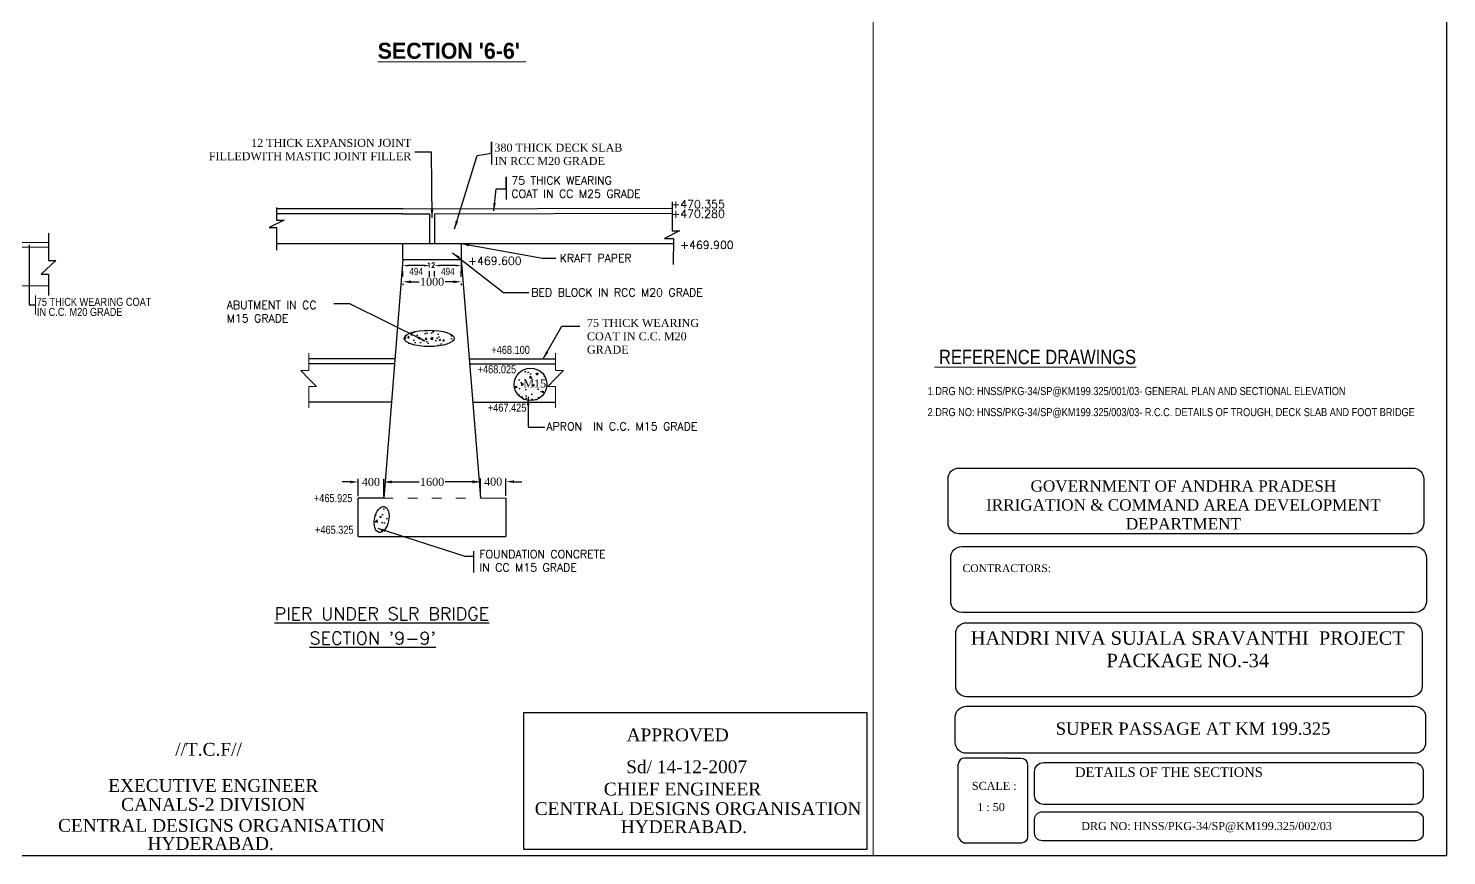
# Model space of a CAD drawing. Header units: millimetres. Extents: x 80 to 6605, y 46 to 2491.
# Drawn here: x 5997.8 to 6440.8, y 95.7 to 354 of the extents above; entities that cross this region are included whole.
import ezdxf
from ezdxf.enums import TextEntityAlignment as Align

# ---------------------------------------------------------------- set-up
doc = ezdxf.new("R2010")
doc.units = ezdxf.units.MM
doc.linetypes.add('ACAD_ISO03W100', pattern=[30, 12, -18])
for name, color, linetype in [('MAIN', 7, 'Continuous'), ('SHEET', 3, 'Continuous'), ('TEXT_GENERAL', 4, 'Continuous')]:
    doc.layers.add(name, color=color, linetype=linetype)
doc.styles.add('ARIAL NARROW', font='ARIALN.TTF')
doc.styles.add('CITYBLUEPR', font='cityb___.ttf')
doc.styles.add('ROMANS', font='romans.shx', dxfattribs={"height": 2.5})
doc.styles.add('ROMANT', font='romant')
doc.styles.get("Standard").update_dxf_attribs({"font": 'times.ttf', "height": 2.5})
doc.styles.add('TIMES NEW ROMAN', font='times.ttf')
doc.styles.add('TNR_2.5', font='times.ttf', dxfattribs={"height": 2.5})
doc.dimstyles.new('ISO-25', dxfattribs={"dimtxt": 2.5, "dimasz": 2.5, "dimexe": 1.25, "dimexo": 0.625, "dimtad": 1, "dimlfac": 25, "dimtxsty": 'Standard', "dimcen": 2.5, "dimadec": 0, "dimazin": 0, "dimtfac": 1, "dimtmove": 0, "dimatfit": 3, "dimfxl": 1, "dimarcsym": 0})
doc.dimstyles.new('STANDARD$0', dxfattribs={"dimscale": 88.888889, "dimtxt": 0.02, "dimasz": 0.02, "dimexe": 0.1, "dimexo": 0.1, "dimgap": 0.09, "dimtad": 2, "dimtih": 1, "dimtoh": 1, "dimdec": 0, "dimzin": 1, "dimdsep": 46, "dimtxsty": 'Standard', "dimcen": 0.09, "dimadec": 0, "dimazin": 0, "dimtfac": 1, "dimtdec": 4, "dimtofl": 0, "dimtmove": 0, "dimatfit": 3, "dimfxl": 1, "dimtolj": 1, "dimtzin": 1, "dimarcsym": 0})
doc.dimstyles.new('STANDARD$7', dxfattribs={"dimtxt": 2, "dimasz": 2, "dimexe": 1.25, "dimexo": 0.625, "dimtad": 1, "dimdec": 0, "dimlfac": 0.5, "dimdsep": 46, "dimtxsty": 'Standard', "dimcen": 2.5, "dimadec": 0, "dimazin": 0, "dimtfac": 1, "dimtdec": 0, "dimtmove": 0, "dimatfit": 3, "dimfxl": 1, "dimtolj": 1, "dimtzin": 0, "dimarcsym": 0})
doc.dimstyles.new('STYLE_ESH', dxfattribs={"dimtxt": 2.5, "dimasz": 2.5, "dimexe": 1, "dimexo": 0.625, "dimtad": 0, "dimtih": 1, "dimtoh": 1, "dimdec": 0, "dimlfac": 100, "dimzin": 9, "dimdsep": 46, "dimtxsty": 'TNR_2.5', "dimcen": 2.5, "dimadec": 0, "dimazin": 2, "dimtfac": 1, "dimtdec": 0, "dimtofl": 0, "dimtmove": 2, "dimatfit": 3, "dimfxl": 1, "dimarcsym": 0})

# ---------------------------------------------------------------- blocks, each defined once
blk = doc.blocks.new('*D136')
at = {"color": 0, "lineweight": -2, "transparency": 16777216}
for p, q in [((6108.87, 208.35), (6108.87, 213.34)), ((6139.02, 207.95), (6139.02, 213.34)), ((6111.37, 212.34), (6119.91, 212.34)), ((6136.52, 212.34), (6127.98, 212.34))]:
    blk.add_line(p, q, dxfattribs=at)
at = {"color": 0, "transparency": 16777216}
for points in [[(6111.37, 212.76), (6111.37, 211.93), (6108.87, 212.34)], [(6136.52, 212.76), (6136.52, 211.93), (6139.02, 212.34)]]:
    blk.add_solid(points, dxfattribs=at)
at = {"layer": 'Defpoints', "color": 0, "transparency": 16777216}
for p in [(6139.02, 212.34), (6108.87, 207.73), (6139.02, 207.33)]:
    blk.add_point(p, dxfattribs=at)
at = {"color": 0, "transparency": 16777216, "insert": (6123.95, 212.34), "char_height": 2.5, "attachment_point": 5, "style": 'TNR_2.5'}
blk.add_mtext('1600', dxfattribs=at)
blk = doc.blocks.new('*D135')
at = {"color": 0, "lineweight": -2, "transparency": 16777216}
for p, q in [((6100.83, 207.87), (6100.83, 213.33)), ((6108.83, 207.87), (6108.83, 213.33)), ((6098.33, 212.33), (6095.83, 212.33)), ((6111.33, 212.33), (6113.83, 212.33))]:
    blk.add_line(p, q, dxfattribs=at)
at = {"color": 0, "transparency": 16777216}
for points in [[(6098.33, 212.75), (6098.33, 211.92), (6100.83, 212.33)], [(6111.33, 212.75), (6111.33, 211.92), (6108.83, 212.33)]]:
    blk.add_solid(points, dxfattribs=at)
at = {"layer": 'Defpoints', "color": 0, "transparency": 16777216}
for p in [(6108.83, 212.33), (6100.83, 207.24), (6108.83, 207.24)]:
    blk.add_point(p, dxfattribs=at)
at = {"color": 0, "transparency": 16777216, "insert": (6104.83, 212.33), "char_height": 2.5, "attachment_point": 5, "style": 'TNR_2.5'}
blk.add_mtext('400', dxfattribs=at)
blk = doc.blocks.new('*D137')
at = {"color": 0, "lineweight": -2, "transparency": 16777216}
for p, q in [((6139.01, 208.58), (6139.01, 213.42)), ((6147.02, 207.95), (6147.02, 213.42)), ((6136.51, 212.42), (6134.01, 212.42)), ((6149.52, 212.42), (6152.02, 212.42))]:
    blk.add_line(p, q, dxfattribs=at)
at = {"color": 0, "transparency": 16777216}
for points in [[(6136.51, 212.84), (6136.51, 212.01), (6139.01, 212.42)], [(6149.52, 212.84), (6149.52, 212.01), (6147.02, 212.42)]]:
    blk.add_solid(points, dxfattribs=at)
at = {"layer": 'Defpoints', "color": 0, "transparency": 16777216}
for p in [(6147.02, 212.42), (6139.01, 207.96), (6147.02, 207.32)]:
    blk.add_point(p, dxfattribs=at)
at = {"color": 0, "transparency": 16777216, "insert": (6143.02, 212.42), "char_height": 2.5, "attachment_point": 5, "style": 'TNR_2.5'}
blk.add_mtext('400', dxfattribs=at)
blk = doc.blocks.new('*D134')
at = {"color": 0, "lineweight": -2, "transparency": 16777216}
for p, q in [((6117.33, 274.82), (6119.91, 274.82)), ((6130.55, 274.82), (6127.98, 274.82)), ((6114.83, 274.33), (6114.83, 273.82)), ((6133.05, 274.33), (6133.05, 273.82))]:
    blk.add_line(p, q, dxfattribs=at)
at = {"color": 0, "transparency": 16777216}
for points in [[(6117.33, 275.24), (6117.33, 274.4), (6114.83, 274.82)], [(6130.55, 275.24), (6130.55, 274.4), (6133.05, 274.82)]]:
    blk.add_solid(points, dxfattribs=at)
at = {"layer": 'Defpoints', "color": 0, "transparency": 16777216}
for p in [(6114.83, 274.96), (6114.83, 274.82), (6133.05, 274.96)]:
    blk.add_point(p, dxfattribs=at)
at = {"color": 0, "transparency": 16777216, "insert": (6123.94, 274.82), "char_height": 2.5, "attachment_point": 5, "style": 'TNR_2.5'}
blk.add_mtext('1000', dxfattribs=at)
blk = doc.blocks.new('*D132')
at = {"layer": 'Defpoints', "color": 0, "transparency": 16777216}
for p in [(6124.67, 280.9), (6124.67, 279.89), (6133.05, 280.8)]:
    blk.add_point(p, dxfattribs=at)
at = {"layer": 'TEXT_GENERAL', "color": 0, "lineweight": -2, "transparency": 16777216}
for p, q in [((6131.28, 279.89), (6126.44, 279.89)), ((6124.67, 276.46), (6124.67, 278.11)), ((6133.05, 276.36), (6133.05, 278.11))]:
    blk.add_line(p, q, dxfattribs=at)
at = {"layer": 'TEXT_GENERAL', "color": 0, "transparency": 16777216}
for points in [[(6126.44, 280.19), (6126.44, 279.59), (6124.67, 279.89)], [(6131.28, 280.19), (6131.28, 279.59), (6133.05, 279.89)]]:
    blk.add_solid(points, dxfattribs=at)
at = {"layer": 'TEXT_GENERAL', "color": 0, "lineweight": 9, "transparency": 16777216, "insert": (6128.86, 278.05), "char_height": 2.222, "attachment_point": 5, "style": 'ARIAL NARROW'}
blk.add_mtext('\\A1;494', dxfattribs=at)
blk = doc.blocks.new('*D133')
at = {"layer": 'Defpoints', "color": 0, "transparency": 16777216}
for p in [(6114.78, 280.9), (6114.78, 279.89), (6123.17, 280.8)]:
    blk.add_point(p, dxfattribs=at)
at = {"layer": 'TEXT_GENERAL', "color": 0, "lineweight": -2, "transparency": 16777216}
for p, q in [((6121.39, 279.89), (6116.56, 279.89)), ((6114.78, 276.46), (6114.78, 278.11)), ((6123.17, 276.36), (6123.17, 278.11))]:
    blk.add_line(p, q, dxfattribs=at)
at = {"layer": 'TEXT_GENERAL', "color": 0, "transparency": 16777216}
for points in [[(6116.56, 280.19), (6116.56, 279.59), (6114.78, 279.89)], [(6121.39, 280.19), (6121.39, 279.59), (6123.17, 279.89)]]:
    blk.add_solid(points, dxfattribs=at)
at = {"layer": 'TEXT_GENERAL', "color": 0, "lineweight": 9, "transparency": 16777216, "insert": (6118.97, 278.05), "char_height": 2.222, "attachment_point": 5, "style": 'ARIAL NARROW'}
blk.add_mtext('\\A1;494', dxfattribs=at)

msp = doc.modelspace()

# ---------------------------------------------------------------- hatches: boundary and pattern name
h = msp.add_hatch()
h.set_pattern_fill('AR-CONC', color=0, scale=0.03, style=0)
h.set_pattern_definition([(50, (0, 36.828), (5.46554, -0.4781726), [0.5715, -6.2865]), (355, (0, 36.828), (-1.057285, 5.7316993), [0.4572, -5.0292]), (100.451, (0.4555, 36.788), (4.408275, 5.2535006), [0.4857, -5.3427]), (46.1842, (0, 38.352), (8.132371, -1.26127), [0.85725, -9.42975]), (96.6356, (0.678, 38.247), (7.122127, 7.422767), [0.72855, -8.01405]), (351.184, (0, 38.352), (7.122138, 7.422754), [0.6858, -7.5438]), (21, (0.762, 37.971), (4.5484464, -3.0679656), [0.5715, -6.2865]), (326, (0.762, 37.971), (1.854061, 5.525639), [0.4572, -5.0292]), (71.4514, (1.141, 37.715), (6.4024947, 2.4576857), [0.4857, -5.3427]), (37.5, (0, 36.8278), (0.0926581, 2.53665117), [0, -4.96824, 0, -5.1054, 0, -5.04825]), (7.5, (0, 36.8278), (2.0045899, 3.0054172), [0, -2.91084, 0, -4.85394, 0, -1.92405]), (327.5, (-1.6993, 36.8278), (4.06771786, -0.1718623), [0, -1.905, 0, -5.9436, 0, -7.8867]), (317.5, (-2.4613, 36.8278), (4.4438754, 0.7627947), [0, -2.4765, 0, -3.94716, 0, -5.6007])])
edge = h.paths.add_edge_path()
edge.add_ellipse((6123.04156, 257.15174), major_axis=(7.80326, 0), ratio=0.327358015, start_angle=0, end_angle=360)
edge = h.paths.add_edge_path()
edge.add_ellipse((6108.17361, 200.61419), major_axis=(0.80612, 4.0334), ratio=0.537506819, start_angle=0, end_angle=360)
h = msp.add_hatch()
h.set_pattern_fill('AR-CONC', color=0, scale=0.03, style=0)
h.set_pattern_definition([(130, (6238.6464, 136.7616), (-5.46554, -0.47817), [0.5715, -6.2865]), (185, (6238.6464, 136.7616), (1.05728, 5.7317), [0.4572, -5.0292]), (79.549, (6238.191, 136.722), (-4.40828, 5.2535), [0.4857, -5.3427]), (133.816, (6238.6464, 138.2856), (-8.13237, -1.26127), [0.85725, -9.42975]), (83.3644, (6237.969, 138.1805), (-7.12213, 7.42277), [0.72855, -8.01405]), (188.816, (6238.646, 138.286), (-7.12214, 7.42275), [0.6858, -7.5438]), (159, (6237.8844, 137.9046), (-4.54845, -3.06797), [0.5715, -6.2865]), (214, (6237.8844, 137.9046), (-1.85406, 5.52564), [0.4572, -5.0292]), (108.5486, (6237.5054, 137.649), (-6.4025, 2.45769), [0.4857, -5.3427]), (142.5, (6238.6464, 136.7616), (-0.092658, 2.53665), [0, -4.96824, 0, -5.1054, 0, -5.04825]), (172.5, (6238.6464, 136.7616), (-2.00459, 3.005417), [0, -2.91084, 0, -4.85394, 0, -1.92405]), (212.5, (6240.3457, 136.7616), (-4.067718, -0.171862), [0, -1.905, 0, -5.9436, 0, -7.8867]), (222.5, (6241.1077, 136.7616), (-4.443875, 0.762795), [0, -2.4765, 0, -3.94716, 0, -5.6007])])
h.paths.add_polyline_path([(6150.50553, 245.67038, -0.346392158), (6156.50553, 247.56727), (6156.50553, 238.04885, -0.346392158), (6150.50553, 239.94574)])
h.paths.add_polyline_path([(6156.50553, 247.56727, -0.312101352), (6159.79684, 242.80806, -0.312101352), (6156.50553, 238.04885)])
h.paths.add_polyline_path([(6149.62375, 242.80806, -0.150541428), (6150.50553, 245.67038), (6150.50553, 239.94574, -0.150541428)])

# ---------------------------------------------------------------- linework, layer by layer
at = {"color": 0}
for p, q in [((6440.81445, 685.66503), (6440.81445, 95.66503)), ((6142.45966, 314.73697), (6142.45966, 318.51185)), ((6142.45966, 318.51185), (6142.53521, 311.41507)), ((6147.03497, 303.81231), (6147.03497, 307.58719)), ((6147.03497, 307.58719), (6147.11052, 300.49041)), ((6075.37339, 298.03918), (6075.37907, 294.12044)), ((6114.84911, 297.56078), (6075.37623, 297.56078)), ((6114.84911, 297.56078), (6198.89376, 297.81799)), ((6198.89086, 299.78103), (6198.89653, 290.69882)), ((6077.74251, 294.12044), (6073.04424, 291.75194)), ((6114.84911, 296.06078), (6075.37626, 296.05974)), ((6075.37907, 294.12044), (6077.74251, 294.12044)), ((6114.85285, 296.06079), (6123.18137, 296.08098)), ((6123.18137, 296.08098), (6123.18137, 286.73903)), ((6124.68138, 296.08462), (6124.66575, 286.73903)), ((6124.68138, 296.08462), (6198.89512, 296.26455)), ((6004.10514, 290.04773), (6004.10514, 281.46656)), ((6073.04424, 291.75194), (6075.37889, 291.7516)), ((6075.37889, 291.7516), (6075.37889, 284.65238)), ((6124.66575, 289.01382), (6124.66575, 286.73903)), ((6201.25997, 290.69882), (6196.56171, 288.33032)), ((6196.56171, 288.33032), (6199.29156, 288.33032)), ((6198.89653, 290.69882), (6201.25998, 290.69882)), ((6199.29156, 288.33032), (6199.27997, 280.21659)), ((6075.37889, 286.73903), (6123.16574, 286.73903)), ((6114.83348, 281.73903), (6114.83348, 286.73903)), ((6123.16574, 286.73903), (6199.27188, 286.73903)), ((6124.66575, 286.73903), (6172.82434, 286.73903)), ((6133.05326, 286.73903), (6133.05326, 277.46049)), ((6006.37728, 281.46656), (6001.83019, 277.2601)), ((6004.10514, 281.46656), (6006.37728, 281.46656)), ((6114.83348, 281.73903), (6108.83354, 207.24473)), ((6114.83348, 281.73903), (6133.05844, 281.73903)), ((6133.05844, 281.73903), (6139.01916, 207.32515)), ((6001.83019, 277.2601), (6004.10514, 277.2601)), ((6004.10514, 277.2601), (6004.10514, 270.52977)), ((6112.36803, 250.75889), (6085.56205, 250.75889)), ((6112.36803, 249.25889), (6085.56205, 249.25889)), ((6135.52389, 250.75889), (6162.32987, 250.75889)), ((6135.52389, 249.25889), (6162.32987, 249.25889)), ((6111.27052, 237.25889), (6085.56205, 237.25889)), ((6136.6214, 237.25889), (6162.32987, 237.25889)), ((6139.01916, 207.32515), (6147.0217, 207.32315)), ((6147.0217, 207.32315), (6147.0217, 195.32376)), ((6100.83136, 195.3375), (6147.0217, 195.32376)), ((6136.85458, 190.7178), (6136.85458, 184.04958)), ((6288.27098, 101.49986), (6288.27098, 124.17913)), ((6303.64285, 126.11095), (6290.20279, 126.11095)), ((6309.92722, 123.97015), (6309.92722, 101.56054)), ((6308.08482, 99.53613), (6290.20279, 99.53613)), ((5550.81445, 95.66503), (6440.81445, 95.66503))]:
    msp.add_line(p, q, dxfattribs=at)
at = {"color": 0, "ltscale": 6}
for p, q in [((6100.83135, 195.25629), (6100.83234, 207.24473)), ((6108.83354, 207.24473), (6100.83234, 207.24473)), ((6133.05854, 207.24949), (6133.04436, 207.24949))]:
    msp.add_line(p, q, dxfattribs=at)
for p, q in [((6152.58842, 140.31536), (6259.75729, 140.31536)), ((6152.58842, 97.53935), (6152.58842, 140.31536)), ((6259.75729, 140.31536), (6259.75729, 97.53935)), ((6259.75729, 97.53935), (6152.58842, 97.53935))]:
    msp.add_line(p, q)
at = {"color": 0, "const_width": 0.3}
msp.add_lwpolyline([(6114.83348, 286.73903), (6133.05326, 286.73903)], dxfattribs=at)
at = {"color": 0}
for points in [[(6288.56433, 216.6707), (6430.20151, 216.6707, -0.414213562), (6433.66575, 213.20646), (6433.66575, 199.58325, -0.414213562), (6430.20151, 196.11901), (6288.56433, 196.11901, -0.414213562), (6285.10009, 199.58325), (6285.10009, 213.20646, -0.414213562)], [(6289.38517, 192.15073), (6431.02235, 192.15073, -0.414213562), (6434.48659, 188.68649), (6434.48659, 175.06327, -0.414213562), (6431.02235, 171.59903), (6289.38517, 171.59903, -0.414213562), (6285.92093, 175.06327), (6285.92093, 188.68649, -0.414213562)], [(6290.89696, 168.39061), (6429.79161, 168.39061, -0.414213562), (6433.18878, 164.99345), (6433.18878, 148.65704, -0.414213562), (6429.79161, 145.25988), (6290.89696, 145.25988, -0.414213562), (6287.4998, 148.65704), (6287.4998, 164.99345, -0.414213562)], [(6290.78728, 142.33463), (6430.83939, 142.33463, -0.414213562), (6434.26486, 138.90916), (6434.26486, 131.03092, -0.414213562), (6430.83939, 127.60545), (6290.78728, 127.60545, -0.414213562), (6287.36181, 131.03092), (6287.36181, 138.90916, -0.414213562)], [(6314.92959, 124.7045), (6430.67514, 124.7045, -0.414213562), (6433.5061, 121.87353), (6433.5061, 114.46235, -0.414213562), (6430.67514, 111.63138), (6314.92959, 111.63138, -0.414213562), (6312.09862, 114.46235), (6312.09862, 121.87353, -0.414213562)], [(6314.51838, 109.34612), (6431.11321, 109.34612, -0.414213562), (6433.51954, 106.9398), (6433.51954, 102.70724, -0.414213562), (6431.11321, 100.30092), (6314.51838, 100.30092, -0.414213562), (6312.11205, 102.70724), (6312.11205, 106.9398, -0.414213562)]]:
    msp.add_lwpolyline(points, format="xyb", close=True, dxfattribs=at)
for points in [[(6303.64285, 126.11095), (6307.92693, 126.11095, -0.414213562), (6309.85875, 124.17913)], [(6309.92635, 101.57563, -0.368140093), (6308.02954, 99.52923)]]:
    msp.add_lwpolyline(points, format="xyb", dxfattribs=at)
msp.add_circle((6154.7103, 242.80806), 5.08654, dxfattribs=at)
for centre, radius, start, end in [((6290.20279, 124.17913), 1.93182, 90, 180), ((6291.41311, 102.70939), 3.36689, 200.3157406, 249.7662947)]:
    msp.add_arc(centre, radius, start, end, dxfattribs=at)
for centre, major_axis, ratio in [((6123.04156, 257.15174), (7.80326, 0), 0.327358015), ((6108.17361, 200.61419), (0.80612, 4.0334), 0.537506819)]:
    msp.add_ellipse(centre, major_axis=major_axis, ratio=ratio, dxfattribs=at)
at = {"layer": 'TEXT_GENERAL', "color": 0, "lineweight": 9}
for p, q in [((6261.73929, 95.66503), (6261.73929, 685.66503)), ((5966.6849, 287.09942), (6004.10514, 287.09942)), ((5970.6849, 285.59942), (6004.10514, 285.59942)), ((5970.6849, 273.59942), (6004.10514, 273.59942)), ((6085.39693, 252.50537), (6085.39693, 247.15182)), ((6162.49499, 252.50537), (6162.49499, 247.15182)), ((6085.39693, 247.15182), (6082.94602, 247.15182)), ((6082.94602, 247.15182), (6085.39039, 244.60324)), ((6087.83477, 242.18171), (6085.39039, 244.60324)), ((6160.05715, 242.18171), (6162.50152, 244.60324)), ((6162.49499, 247.15182), (6164.9459, 247.15182)), ((6164.9459, 247.15182), (6162.50152, 244.60324)), ((6085.39693, 242.18171), (6087.83477, 242.18171)), ((6085.39693, 235.50082), (6085.39693, 242.18171)), ((6162.49499, 242.18171), (6160.05715, 242.18171)), ((6162.49499, 235.50082), (6162.49499, 242.18171))]:
    msp.add_line(p, q, dxfattribs=at)
at = {"layer": 'TEXT_GENERAL', "color": 0, "lineweight": 5}
msp.add_line((6000.05023, 270.52086), (6000.05023, 264.56967), dxfattribs=at)
at = {"layer": 'TEXT_GENERAL', "color": 0, "linetype": 'ACAD_ISO03W100', "lineweight": 9, "ltscale": 0.25}
msp.add_line((6108.83354, 207.24473), (6139.01916, 207.32515), dxfattribs=at)

# ---------------------------------------------------------------- texts
at = {"color": 0}
for s, height, style, p in [('+470.355', 2.5, 'ROMANS', (6198.65997, 297.78872)), ('+470.280', 2.5, 'ROMANS', (6198.65997, 294.81317)), ('+469.900', 2.5, 'ROMANS', (6201.42663, 285.07273)), ('+469.600', 2.5, 'ROMANS', (6135.19336, 280.11545)), ('APRON  IN C.C. M15 GRADE', 2.5, 'ROMANS', (6159.65041, 228.43671)), ('%%UPIER UNDER SLR BRIDGE', 4, 'ROMANT', (6074.75647, 169.16006)), ("%%USECTION '9-9'", 4, 'ROMANT', (6085.69459, 161.55601))]:
    msp.add_text(s, height=height, dxfattribs=dict(at, style=style)).set_placement(p)
for s, p in [('APPROVED', (6184.6904, 131.36272)), ('//T.C.F//', (6043.71082, 126.85611)), ('Sd/ 14-12-2007', (6184.56491, 121.39975)), ('EXECUTIVE ENGINEER', (6022.78403, 115.55142)), ('CHIEF ENGINEER', (6177.55847, 114.45653)), ('CANALS-2 DIVISION', (6026.81064, 109.67117)), ('CENTRAL DESIGNS ORGANISATION', (6156.00026, 108.34954)), ('CENTRAL DESIGNS ORGANISATION', (6007.11087, 103.09995)), ('HYDERABAD.', (6182.86327, 102.69088)), ('HYDERABAD.', (6035.05797, 97.44128))]:
    msp.add_text(s, height=4).set_placement(p)
for s, height, p in [('SUPER PASSAGE AT KM 199.325', 3.85, (6318.71768, 133.39914)), ('1 : 50', 2.5, (6294.22115, 109.5727)), ('DRG NO: HNSS/PKG-34/SP@KM199.325/002/03', 2.5, (6326.69206, 103.66225))]:
    msp.add_text(s, height=height, dxfattribs=at).set_placement(p)
at = {"color": 0, "char_height": 2.5}
for s, insert, width, attachment_point, style in [('{\\fTimes New Roman|b0|i0|c0|p18;12 THICK EXPANSION JOINT FILLEDWITH MASTIC JOINT FILLER}', (6117.4485, 319.45372), 70.7124, 3, 'ROMANS'), ('{\\Fsimplex.shx|c0;KRAFT PAPER}', (6163.78266, 280.96991), 160.8961, 7, 'ROMANS'), ('{\\Fsimplex.shx;BED BLOCK} {\\Fsimplex.shx;IN RCC M20} {\\Fsimplex.shx;GRADE}', (6154.90606, 270.23461), 160.8961, 7, 'ROMANS'), ('75 THICK WEARING COAT IN C.C. M20 GRADE', (6172.30675, 263.23831), 42.7777778, 1, 'TNR_2.5')]:
    msp.add_mtext(s, dxfattribs=dict(at, insert=insert, width=width, attachment_point=attachment_point, style=style))
at = {"color": 0, "char_height": 2.5, "attachment_point": 1}
for s, insert, style in [('380 THICK DECK SLAB\\PIN RCC M20 GRADE', (6143.39893, 317.96325), 'TIMES NEW ROMAN'), ('{\\Fsimplex.shx|c0;75 \\Fsimplex.shx|c1;THICK \\Fsimplex.shx|c0;WEAR\\Fsimplex.shx|c1;ING\\PCOAT IN CC M\\Fsimplex.shx|c0;25\\Fsimplex.shx|c1; GRADE}', (6148.68634, 307.74189), 'ROMANS'), ('{\\Fsimplex.shx|c1;FOUNDATION CONCRETE\\PIN CC M1\\Fsimplex.shx|c0;5\\Fsimplex.shx|c1; GRADE}', (6138.72183, 191.03827), 'ROMANS')]:
    msp.add_mtext(s, dxfattribs=dict(at, insert=insert, style=style))
at = {"color": 0}
for s, insert, char_height, width, attachment_point in [(' M15', (6159.56096, 244.33771), 2.5, 33.227, 3), ('HANDRI NIVA SUJALA SRAVANTHI  PROJECT\\PPACKAGE NO.-34', (6359.9605, 165.70124), 4.2, 151.5, 2), ('SCALE :', (6292.53935, 118.697), 2.5, 25.272, 1)]:
    msp.add_mtext(s, dxfattribs=dict(at, insert=insert, char_height=char_height, width=width, attachment_point=attachment_point))
at = {"layer": 'MAIN', "color": 0, "lineweight": 5, "style": 'ARIAL NARROW'}
for s, height, p in [('%%U REFERENCE DRAWINGS', 4.5, (6280.81854, 249.11497)), ('1.DRG NO: HNSS/PKG-34/SP@KM199.325/001/03- GENERAL PLAN AND SECTIONAL ELEVATION', 2.5, (6278.70535, 239.45239)), ('2.DRG NO: HNSS/PKG-34/SP@KM199.325/003/03- R.C.C. DETAILS OF TROUGH, DECK SLAB AND FOOT BRIDGE', 2.5, (6278.70535, 232.87716))]:
    msp.add_text(s, height=height, dxfattribs=at).set_placement(p)
at = {"layer": 'SHEET', "color": 0}
for s, insert, char_height, width, attachment_point in [('GOVERNMENT OF ANDHRA PRADESH\\PIRRIGATION & COMMAND AREA DEVELOPMENT DEPARTMENT', (6358.59428, 205.15891), 3.53871, 136.012937, 5), ('CONTRACTORS:', (6289.5977, 185.37178), 2.4063228, 35.8252135, 4), ('\\pt108.285; DETAILS OF THE SECTIONS', (6323.60234, 123.22864), 3.0079035, 114.3593115, 1)]:
    msp.add_mtext(s, dxfattribs=dict(at, insert=insert, char_height=char_height, width=width, attachment_point=attachment_point))
at = {"layer": 'TEXT_GENERAL', "color": 0, "lineweight": 9}
for s, height, style, p in [("%%USECTION '6-6' ", 5, 'CITYBLUEPR', (6106.94845, 344.45871)), ('12', 1.5, 'ROMANS', (6122.35597, 279.26825)), ('+468.100', 2.5, 'ARIAL NARROW', (6142.45068, 252.32689)), ('+468.025', 2.5, 'ARIAL NARROW', (6138.17472, 246.26227)), ('+467.425', 2.5, 'ARIAL NARROW', (6141.35219, 234.26818)), ('+465.925', 2.5, 'ARIAL NARROW', (6087.02929, 206.02264)), ('+465.325', 2.5, 'ARIAL NARROW', (6087.38145, 196.16907))]:
    msp.add_text(s, height=height, dxfattribs=dict(at, style=style)).set_placement(p)
at = {"layer": 'TEXT_GENERAL', "color": 0, "lineweight": 5, "style": 'ARIAL NARROW'}
for s, p in [('75 THICK WEARING COAT', (6000.46483, 269.81818)), ('IN C.C. M20 GRADE', (6000.52358, 266.66815))]:
    msp.add_text(s, height=2.5, dxfattribs=at).set_placement(p, align=Align.TOP_LEFT)
at = {"layer": 'TEXT_GENERAL', "color": 0, "lineweight": 9, "insert": (6059.78335, 268.83295), "char_height": 2.5, "attachment_point": 1, "style": 'ROMANS'}
msp.add_mtext('{\\Fsimplex.shx;ABUTMENT IN CC\\PM1}5{\\Fsimplex.shx; GRADE}', dxfattribs=at)

# ---------------------------------------------------------------- dimensions: what is measured, and where the dimension line sits
at = {"color": 0}
for base, p1, p2, text, picture, middle in [((6114.83348, 274.82035), (6133.05326, 274.95782), (6114.83348, 274.95782), '1000', '*D134', (6123.94337, 274.82035)), ((6108.83354, 212.33467), (6100.83234, 207.24473), (6108.83354, 207.24473), '400', '*D135', (6104.83294, 212.33467)), ((6139.01916, 212.3419), (6108.8723, 207.72599), (6139.01916, 207.32515), '1600', '*D136', (6123.94573, 212.3419)), ((6147.0217, 212.42432), (6139.01491, 207.9569), (6147.0217, 207.32315), '400', '*D137', (6143.0183, 212.42432))]:
    dim = msp.add_linear_dim(base=base, p1=p1, p2=p2, text=text, dimstyle='STYLE_ESH', dxfattribs=at)
    dim.commit()
    dim.dimension.update_dxf_attribs({"geometry": picture, "text_midpoint": middle})
at = {"layer": 'TEXT_GENERAL', "color": 0, "lineweight": 9}
for base, p1, p2, picture, middle in [((6114.77823, 279.89111), (6123.16574, 280.80307), (6114.77823, 280.90034), '*D133', (6118.97199, 278.0454)), ((6124.66575, 279.89111), (6133.05326, 280.80307), (6124.66575, 280.90034), '*D132', (6128.85951, 278.0454))]:
    dim = msp.add_linear_dim(base=base, p1=p1, p2=p2, text='494', dimstyle='STANDARD$0', override={"dimtxt": 0.025, "dimexe": 0.02, "dimexo": 0.05, "dimgap": 0.008, "dimtxsty": 'ARIAL NARROW', "dimtmove": 2}, dxfattribs=at)
    dim.commit()
    dim.dimension.update_dxf_attribs({"geometry": picture, "text_midpoint": middle})

# ---------------------------------------------------------------- leaders
at = {"color": 0}
for points, dimstyle in [([(6123.92437, 294.82231), (6123.73012, 315.27601), (6118.52697, 315.27601)], 'ISO-25'), ([(6143.17295, 296.93443), (6143.93751, 303.81231), (6147.03497, 303.81231)], 'ISO-25'), ([(6158.62804, 250.75889), (6164.48292, 260.93139), (6170.12097, 260.93139)], 'STYLE_ESH'), ([(6153.94702, 238.90939), (6153.99956, 229.46442), (6159.11204, 229.46442)], 'ISO-25')]:
    msp.add_leader(points, dimstyle=dimstyle, override={"dimgap": 0.625, "dimtad": 0}, dxfattribs=at)
at = {"color": 0, "annotation_type": 0, "has_hookline": 1, "hookline_direction": 0, "text_width": 38.71665}
msp.add_leader([(6130.93256, 291.33586), (6137.99604, 314.3036), (6142.49743, 314.96346)], dimstyle='ISO-25', override={"dimgap": 0.625, "dimtad": 0}, dxfattribs=at)
at = {"color": 0, "ltscale": 6}
for points in [[(6130.36152, 283.87427), (6146.19798, 271.51134), (6154.11621, 271.51134)], [(6133.05326, 286.73903), (6158.38998, 282.1701), (6162.59468, 282.1701)], [(6121.82059, 256.32446), (6098.25302, 267.94898), (6093.23781, 267.94898)], [(6106.96034, 197.86418), (6134.18975, 189.16466), (6136.85458, 189.16466)]]:
    msp.add_leader(points, dimstyle='ISO-25', override={"dimgap": 0.625, "dimtad": 0}, dxfattribs=at)
at = {"layer": 'TEXT_GENERAL', "color": 0, "lineweight": 5}
msp.add_leader([(5998.0847, 286.40533), (5998.12229, 267.6055), (6000.11615, 267.58809)], dimstyle='STANDARD$7', override={"dimscale": 88.888889, "dimtxt": 0.0275, "dimasz": 0.01, "dimexe": 0.012, "dimexo": 0, "dimgap": 0.008, "dimtad": 2, "dimlfac": 1, "dimzin": 1, "dimtxsty": 'ARIAL NARROW', "dimcen": 0.09, "dimtdec": 4, "dimtofl": 0, "dimtmove": 2, "dimtzin": 1}, dxfattribs=at)

doc.saveas('drawing.dxf')
